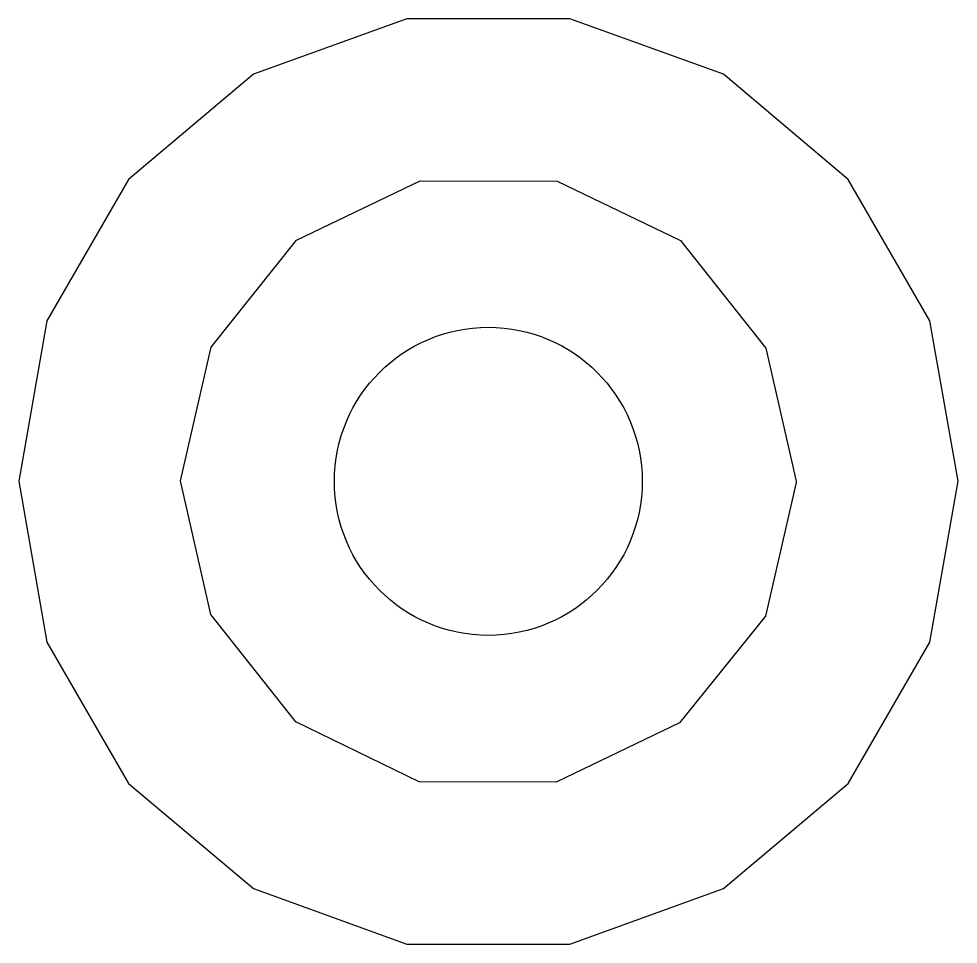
# Model space of a CAD drawing. Extents: x 2.01 to 4.77, y -4.11 to -1.35.
# Drawn here: x 3.28701 to 3.31142, y -3.41359 to -3.38956 of the extents above; entities that cross this region are included whole.
import ezdxf

# ---------------------------------------------------------------- set-up
doc = ezdxf.new("R2010")
doc.units = 0
doc.header["$MEASUREMENT"] = 0
doc.layers.add('BLACK', color=7, linetype='CONTINUOUS')

msp = doc.modelspace()

# ---------------------------------------------------------------- linework, layer by layer
at = {"layer": 'BLACK', "linetype": 'CONTINUOUS'}
for p, q in [((3.29709, -3.38956), (3.29311, -3.391)), ((3.30133, -3.38956), (3.29709, -3.38956)), ((3.30532, -3.391), (3.30133, -3.38956)), ((3.29311, -3.391), (3.28986, -3.39373)), ((3.30856, -3.39373), (3.30532, -3.391)), ((3.28986, -3.39373), (3.28774, -3.3974)), ((3.29423, -3.39531), (3.29744, -3.39377)), ((3.29744, -3.39377), (3.301, -3.39378)), ((3.301, -3.39378), (3.3042, -3.39532)), ((3.31068, -3.3974), (3.30856, -3.39373)), ((3.29201, -3.39809), (3.29423, -3.39531)), ((3.3042, -3.39532), (3.30642, -3.39811)), ((3.28774, -3.3974), (3.28701, -3.40157)), ((3.31142, -3.40157), (3.31068, -3.3974)), ((3.29121, -3.40156), (3.29201, -3.39809)), ((3.30642, -3.39811), (3.30721, -3.40157)), ((3.28701, -3.40157), (3.28774, -3.40575)), ((3.292, -3.40503), (3.29121, -3.40156)), ((3.30721, -3.4016), (3.30641, -3.40507)), ((3.30721, -3.40157), (3.30721, -3.4016)), ((3.31068, -3.40575), (3.31142, -3.40157)), ((3.29421, -3.40782), (3.292, -3.40503)), ((3.30641, -3.40507), (3.30418, -3.40784)), ((3.28774, -3.40575), (3.28986, -3.40942)), ((3.30856, -3.40942), (3.31068, -3.40575)), ((3.29741, -3.40937), (3.29421, -3.40782)), ((3.30418, -3.40784), (3.30097, -3.40938)), ((3.28986, -3.40942), (3.29311, -3.41214)), ((3.30097, -3.40938), (3.29741, -3.40937)), ((3.30532, -3.41214), (3.30856, -3.40942)), ((3.29311, -3.41214), (3.29709, -3.41359)), ((3.30133, -3.41359), (3.30532, -3.41214)), ((3.29709, -3.41359), (3.30133, -3.41359))]:
    msp.add_line(p, q, dxfattribs=at)
at = {"layer": 'BLACK'}
msp.add_circle((3.29921, -3.40157), 0.004, dxfattribs=at)

doc.saveas('drawing.dxf')
